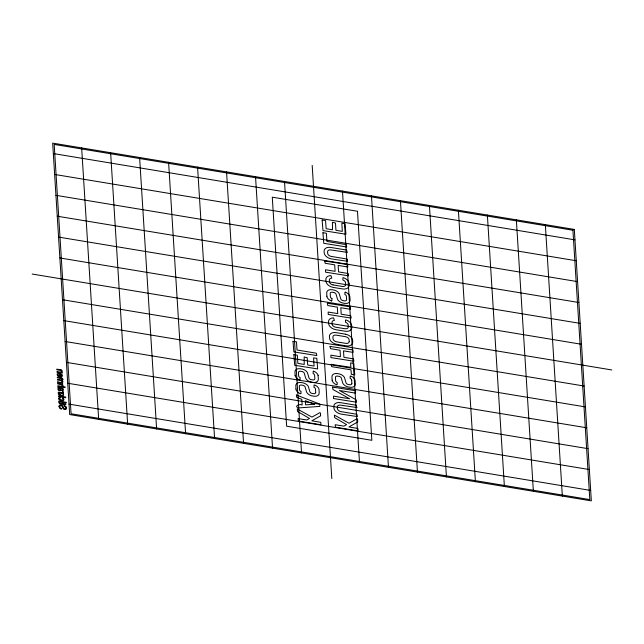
<?xml version="1.0" encoding="UTF-8"?>
<svg xmlns="http://www.w3.org/2000/svg" width="644" height="644" viewBox="0 0 644 644"><rect width="100%" height="100%" fill="white"/><g stroke="black" fill="none" stroke-linecap="round" stroke-linejoin="round"><path stroke-width="0.97" d="M59.659 402.709L58.886 402.299L59.345 403.627L63.515 404.424L63.539 404.899L65.994 404.207L64.167 403.901L64.126 403.257L63.434 403.144L63.474 403.788L59.916 403.168M64.231 405.664L64.199 406.316L64.939 406.606A1.288 0.853 20.5 0 1 65.43 407.048L65.656 407.668A4.106 2.721 20.5 0 1 65.672 408.103L65.165 408.811A0.926 0.612 20.5 0 1 64.497 408.803A0.829 0.555 20.5 0 1 64.07 408.586L62.331 405.535A1.827 1.208 20.5 0 0 61.349 405.052A2.174 1.441 20.5 0 0 61.124 404.987A2.093 1.385 20.5 0 0 59.989 405.052A2.174 1.441 20.5 0 0 59.385 405.414L59.304 405.503A3.309 2.19 20.5 0 0 59.023 406.42M320.623 415.694L320.446 412.997L319.802 412.675L311.938 417.103L297.27 408.948L297.568 411.5L309.498 418.471L306.842 419.993L298.092 418.584L298.365 421.055L320.962 424.758L320.72 422.303L311.825 420.822L320.503 415.895M357.718 421.836L357.541 419.131L356.953 418.809L349.032 423.245L334.365 415.082L334.663 417.642L346.593 424.613L343.936 426.135L335.186 424.718L335.46 427.189L358.056 430.9L357.863 428.461L348.919 426.956L357.597 422.029M61.727 379.823L61.526 378.632L57.34 377.843L57.3 377.207L60.898 377.803M61.888 380.274L62.098 380.193A1.972 1.304 20.5 0 0 62.758 379.348M59.538 373.399L59.61 376.201L57.799 375.001L57.912 374.261L58.765 373.947L58.612 373.27L57.123 374.003L57.421 375.685L59.675 376.869L62.09 376.587L62.17 374.703L59.667 373.423M53.331 153.562L574.971 239.874M54.635 174.444L576.275 260.756M55.948 195.325L577.588 281.637M57.252 216.207L578.892 302.519M58.564 237.081L580.204 323.393M333.069 284.922L342.35 286.451A3.606 2.391 20.5 0 0 345.635 284.511L345.546 282.837A3.606 2.391 20.5 0 0 342.874 280.019L342.866 277.822L343.365 277.653A7.197 4.766 20.5 0 1 349.032 283.408M333.673 292.465L332.376 292.247A2.399 1.586 20.5 0 0 330.195 293.551L330.396 296.836A2.407 1.594 20.5 0 0 331.918 298.599M59.868 257.962L581.508 344.274M32.2 274.046L611.8 369.954M62.492 299.726L584.132 386.038M63.796 320.607L585.436 406.919M65.108 341.481L586.748 427.793M66.413 362.363L588.053 448.675M61.446 372.369L62.194 372.498L62.235 373.069L56.986 372.2L56.946 371.564L59.812 372.039A2.858 1.892 20.5 0 0 60.818 372.103A1.095 0.725 20.5 0 0 61.164 371.966C62.549 369.793 58.073 370.3 56.833 369.769L56.793 369.133L60.303 369.712A4.106 2.721 20.5 0 1 60.93 369.849M67.725 383.244L589.365 469.556M62.09 382.496L62.862 383.196L57.622 382.327L57.582 381.683C63.007 384.122 63.837 379.397 57.477 380.081L57.437 379.437L60.488 379.944A1.851 1.224 20.5 0 0 61.679 379.912M69.029 404.126L590.669 490.438M313.7 371.194L313.177 371.298L313.113 373.536A2.351 1.562 20.5 0 1 314.618 375.307L314.844 378.6A2.399 1.594 20.5 0 1 312.646 379.896L311.358 379.678A2.367 1.57 20.5 0 1 308.999 377.98L307.623 373.254A5.538 3.671 20.5 0 0 306.826 371.789L306.198 371.121A6.11 4.049 20.5 0 0 302.253 369.084L300.466 368.771A6.013 3.985 20.5 0 0 294.952 372.007L295.145 375.291M345.458 292.159L344.934 292.263L344.87 294.501A2.351 1.562 20.5 0 1 346.375 296.272L346.593 299.557A2.399 1.594 20.5 0 1 344.403 300.861L343.115 300.643A2.367 1.57 20.5 0 1 340.757 298.945L339.38 294.219A5.538 3.671 20.5 0 0 338.583 292.754L337.955 292.086A6.11 4.049 20.5 0 0 334.011 290.05L332.224 289.736A6.013 3.985 20.5 0 0 326.709 292.972L326.902 296.256M331.362 300.949L331.853 300.82L331.982 298.639M61.727 390.514C63.297 392.735 64.118 387.833 62.235 388.131A4.001 2.648 20.5 0 0 61.591 387.986L59.224 387.575A7.519 4.983 20.5 0 1 58.66 387.463A2.013 1.336 20.5 0 1 57.928 387.165L57.968 387.841A1.988 1.32 20.5 0 0 58.62 388.066C56.447 389.024 59.699 392.357 60.963 390.24A4.436 2.938 20.5 0 0 61.035 389.91L61.067 389.66A9.563 6.335 20.5 0 1 61.285 388.565M318.08 375.533L318.329 379.171A5.997 3.977 20.5 0 1 312.807 382.391L310.521 381.948A6.158 4.081 20.5 0 1 307.067 380.041L306.182 379.026A5.434 3.598 20.5 0 1 305.642 377.931L304.258 373.182A2.359 1.562 20.5 0 0 301.915 371.524L300.619 371.29A2.399 1.586 20.5 0 0 298.446 372.586L298.639 375.871A2.407 1.594 20.5 0 0 300.16 377.642L300.096 379.855L299.613 379.984A6.118 4.057 20.5 0 1 295.073 375.283M545.331 224.643L562.349 496.081M516.351 219.846L533.369 491.283M487.371 215.048L504.389 486.494M458.391 210.258L475.409 481.696M429.411 205.46L446.429 476.898M400.431 200.662L417.449 472.108M371.451 195.873L388.469 467.311M349.04 283.408L349.145 285.091A7.205 4.774 20.5 0 1 342.503 288.947L333.23 287.409A7.205 4.774 20.5 0 1 325.961 281.251L325.856 279.577A7.197 4.766 20.5 0 1 330.919 275.6L331.797 278.16A3.606 2.391 20.5 0 0 329.342 280.148L329.454 281.831A3.606 2.391 20.5 0 0 333.069 284.922M342.471 191.075L359.489 462.513M349.217 341.425L349.112 339.75A3.59 2.375 20.5 0 0 345.498 336.683L336.216 335.146A3.59 2.375 20.5 0 0 332.916 337.07L333.02 338.744A3.606 2.391 20.5 0 0 336.635 341.835L345.917 343.365A3.606 2.391 20.5 0 0 349.201 341.425M351.648 380.145L351.849 383.43M332.103 324.117L331.998 322.435A3.606 2.391 20.5 0 1 334.373 320.462L333.608 317.878A7.197 4.766 20.5 0 0 328.512 321.863L328.609 323.538A7.205 4.774 20.5 0 0 335.878 329.696L345.16 331.233A7.205 4.774 20.5 0 0 351.801 327.369L351.688 325.695A7.197 4.766 20.5 0 0 346.013 319.947L345.53 320.076L345.522 322.298A3.606 2.391 20.5 0 1 348.203 325.115L348.299 326.798A3.606 2.391 20.5 0 1 344.999 328.738L335.717 327.2A3.606 2.391 20.5 0 1 332.119 324.117M332.159 380.121L331.95 376.837A6.013 3.985 20.5 0 1 337.48 373.601L339.267 373.914A6.11 4.049 20.5 0 1 343.212 375.959L343.84 376.619A5.538 3.671 20.5 0 1 344.637 378.084L346.021 382.81A2.367 1.57 20.5 0 0 348.364 384.5L349.66 384.726A2.399 1.594 20.5 0 0 351.833 383.43M312.187 165.403L331.813 478.597M315.705 392.389L315.496 389.105A2.351 1.562 20.5 0 0 313.982 387.318L314.039 385.096L314.57 384.983A6.15 4.073 20.5 0 1 319.005 389.33L319.199 392.969A5.997 3.977 20.5 0 1 313.668 396.181L311.39 395.738A6.158 4.081 20.5 0 1 307.937 393.83L307.051 392.824A5.434 3.598 20.5 0 1 306.512 391.721L305.127 386.972A2.359 1.562 20.5 0 0 302.785 385.313L301.489 385.08A2.399 1.586 20.5 0 0 299.307 386.376L299.5 389.66A2.407 1.594 20.5 0 0 301.022 391.431L300.957 393.645L300.474 393.774A6.118 4.057 20.5 0 1 295.934 389.073M284.511 181.487L301.529 452.925M296.007 389.081L295.805 385.796A6.013 3.985 20.5 0 1 301.328 382.56L303.115 382.874A6.11 4.049 20.5 0 1 307.059 384.919L307.687 385.579A5.538 3.671 20.5 0 1 308.492 387.044L309.877 391.769A2.367 1.57 20.5 0 0 312.219 393.46L313.515 393.685A2.399 1.594 20.5 0 0 315.689 392.381M255.531 176.689L272.549 448.127M226.551 171.892L243.569 443.338M197.571 167.102L214.589 438.54M168.591 162.304L185.609 433.742M139.611 157.506L156.629 428.952M110.631 152.717L127.649 424.154M81.651 147.919L98.669 419.357M60.335 376.289L60.206 374.18A1.988 1.312 20.5 0 1 61.228 374.567M59.015 406.42L59.457 407.918A2.455 1.626 20.5 0 0 61.43 409.149L61.647 408.554L60.834 408.24A1.369 0.902 20.5 0 1 60.488 407.99L60.27 407.757A2.809 1.86 20.5 0 1 60.053 406.002L60.23 405.784A1.055 0.7 20.5 0 1 61.776 405.978L61.985 406.251A2.777 1.843 20.5 0 1 62.162 406.573L62.251 406.783A24.77 16.414 20.5 0 1 62.428 407.225L62.895 408.304A2.592 1.723 20.5 0 0 63.168 408.69L63.426 408.948A1.827 1.208 20.5 0 0 65.632 409.423A1.868 1.24 20.5 0 0 66.131 409.157L66.332 408.9A3.606 2.391 20.5 0 0 66.517 408.111A4.725 3.131 20.5 0 0 66.485 407.7L66.372 407.298A3.188 2.109 20.5 0 0 66.195 406.919L66.034 406.686A2.053 1.36 20.5 0 0 65.511 406.195A2.278 1.513 20.5 0 0 64.231 405.672M313.692 371.218A6.15 4.073 20.5 0 1 318.136 375.541M331.338 300.893A6.118 4.057 20.5 0 1 326.83 296.248M333.673 292.489A2.359 1.562 20.5 0 1 336.031 294.147L337.4 298.888A5.434 3.598 20.5 0 0 337.939 299.991L338.825 301.006A6.158 4.081 20.5 0 0 342.278 302.905L344.564 303.348A5.997 3.977 20.5 0 0 350.086 300.136L349.837 296.498A6.15 4.073 20.5 0 0 345.45 292.183M332.087 380.113A6.118 4.057 20.5 0 0 336.595 384.766L337.11 384.685L337.239 382.512A2.407 1.594 20.5 0 1 335.653 380.701L335.444 377.416A2.399 1.586 20.5 0 1 337.633 376.112L338.929 376.338A2.359 1.562 20.5 0 1 341.288 378.012L342.656 382.761A5.434 3.598 20.5 0 0 343.196 383.864L344.081 384.871A6.158 4.081 20.5 0 0 347.535 386.778L349.821 387.221A5.997 3.977 20.5 0 0 355.343 384.009L355.094 380.363A6.15 4.073 20.5 0 0 350.706 376.056L350.191 376.136L350.127 378.374A2.351 1.562 20.5 0 1 351.632 380.145M60.963 369.793A1.916 1.272 20.5 0 1 62.235 371.145A1.916 1.272 20.5 0 1 61.357 372.248M61.285 374.542A1.578 1.047 20.5 0 1 61.744 375.822A1.578 1.047 20.5 0 1 60.335 376.273M61.937 380.218A1.795 1.191 20.5 0 1 62.87 381.465A1.795 1.191 20.5 0 1 62.017 382.391M60.89 377.722A1.908 1.264 20.5 0 1 62.959 379.388M62.331 388.904A1.674 1.111 20.5 0 1 61.776 390.602M61.542 388.63A1.143 0.757 20.5 0 1 62.339 388.887M62.017 392.751A3.623 2.399 20.5 0 1 60.987 392.679L58.242 392.228L58.282 392.864L63.523 393.734L63.49 393.154C62.082 393.677 65.092 391.246 62.42 391.737A1.095 0.725 20.5 0 1 62.057 392.816M293.02 341.36L293.873 351.906L316.816 355.569L316.301 353.202L297.013 350.006L296.49 341.867L293.028 341.328M293.857 354.731L294.711 365.277L317.653 368.94L316.792 358.273L313.58 357.903L314.055 366.066L307.687 365.011L307.204 357.71L304.177 356.977L304.226 364.44L297.858 363.385L297.327 355.238L293.873 354.667M322.129 220.039L322.982 230.584L345.925 234.247L345.063 223.581L341.827 223.267L342.326 231.373L335.951 230.319L335.476 223.017L332.441 222.285L332.489 229.747L326.122 228.692L325.574 220.514L322.129 220.039M322.926 232.782L323.779 243.327L346.722 246.99L346.255 244.639L326.919 241.436L326.395 233.289L322.942 232.717M324.697 260.997L325.148 263.259L334.695 264.853L335.097 271.325L325.51 269.764L325.582 272.171L348.533 275.833L348.106 273.491L338.559 271.905L338.156 265.425L347.744 266.986L347.663 264.563L324.697 260.997M327.345 303.284L327.796 305.546L337.343 307.14L337.746 313.612L328.158 312.05L328.239 314.449L351.181 318.12L350.803 315.793L341.207 314.183L340.805 307.711L350.392 309.273L350.312 306.842L327.345 303.252M330.05 346.4L330.501 348.662L340.048 350.256L340.451 356.736L330.863 355.174L330.936 357.573L353.886 361.244L353.5 358.917L343.912 357.307L343.51 350.835L353.097 352.397L353.017 349.966L330.05 346.4M331.169 364.367L331.668 366.645L351.004 369.849L351.334 374.285L354.747 374.8L353.773 363.297L350.618 362.918L350.843 367.33L331.177 364.335M332.602 387.149L332.924 389.475L349.644 398.789L333.52 396.124L333.503 398.531L356.454 402.194L356.156 399.795L339.428 390.481L355.56 393.146L355.609 390.739L332.61 387.084M347.092 252.311L330.879 249.953A3.59 2.375 20.5 0 0 327.579 251.868L327.667 253.334A3.606 2.391 20.5 0 0 331.282 256.433L347.156 259.057L347.655 261.335L331.443 258.92A7.205 4.774 20.5 0 1 324.173 252.762L324.085 251.289A7.205 4.774 20.5 0 1 330.718 247.433L346.593 250.065L347.092 252.311M356.816 407.515L340.604 405.157A3.59 2.375 20.5 0 0 337.303 407.072L337.392 408.546A3.606 2.391 20.5 0 0 341.014 411.637L356.889 414.261L357.38 416.563L341.167 414.124A7.205 4.774 20.5 0 1 333.898 407.966L333.809 406.501A7.205 4.774 20.5 0 1 340.451 402.645L356.325 405.269L356.816 407.547M62.371 385.531L61.526 386.279L57.831 385.74L57.871 386.376L65.116 387.575L65.076 386.939L62.476 386.505L63.12 385.442L62.291 384.235L57.678 383.301L57.719 383.945L61.558 384.613L62.371 385.531M58.524 398.451L59.055 399.739L60.729 400.64L62.975 400.785L63.973 399.908L63.667 398.604L62.251 397.726L63.265 399.32L62.573 400.157L59.473 399.28L59.312 398.394L60.504 398L60.351 397.348L59.095 397.565L58.524 398.451M296.385 395.03L296.675 397.316L301.803 399.336L302.165 405.044C300.965 403.788 293.736 405.293 297.769 407.958L319.786 406.412L319.899 404.126L296.385 395.03M58.628 389.161L59.506 390.2L60.343 389.443A7.511 4.975 20.5 0 1 60.584 388.445L59.264 388.388L58.636 389.081M61.124 395.851L58.467 395.859L58.507 396.495L65.752 397.694L65.712 397.058L61.583 396.374L63.619 395.207L63.563 394.378L61.711 395.505L58.314 393.363L58.363 394.16L61.124 395.851M314.626 404.271L305.602 404.826L305.345 400.681L314.626 404.271M574.311 229.433L52.671 143.121L69.689 414.567L591.329 500.879L574.311 229.433M572.927 230.238L54.185 144.409L71.073 413.762L589.815 499.591L572.927 230.238M357.484 211.28L272.283 197.185L286.636 426.191L371.838 440.295L357.484 211.28M345.345 334.164L336.063 332.634A7.205 4.774 20.5 0 0 329.43 336.49L329.527 338.164A7.205 4.774 20.5 0 0 336.796 344.331L346.078 345.86A7.205 4.774 20.5 0 0 352.719 342.004L352.606 340.322A7.205 4.774 20.5 0 0 345.345 334.172M64.046 401.985L58.797 401.123L58.837 401.759L64.086 402.629L64.046 401.985M66.042 402.315L65.02 402.146L65.06 402.79L66.082 402.959L66.042 402.315"/></g></svg>
